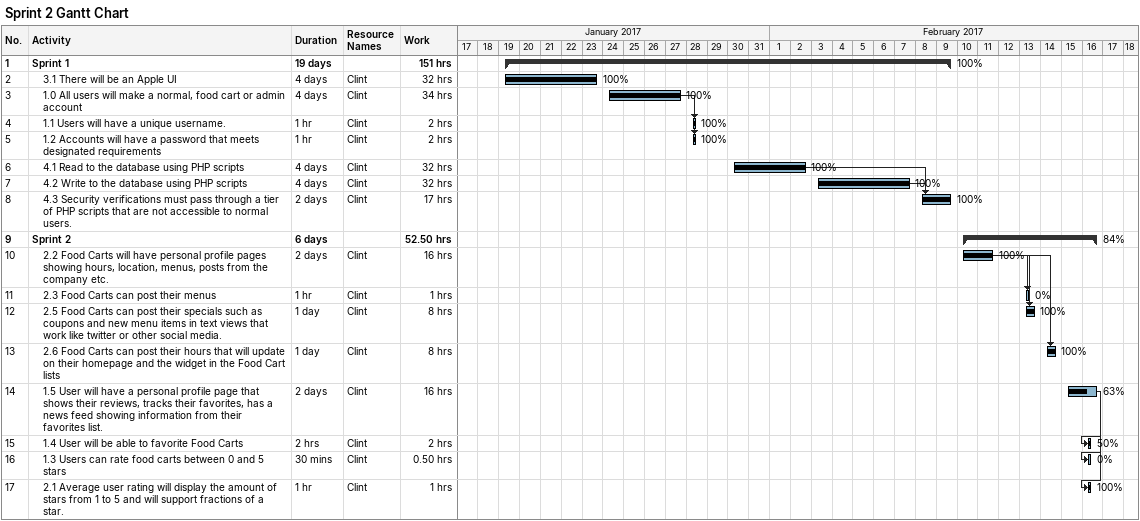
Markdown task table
Sprint 2 Gantt Chart

| ID | Level | Task | Duration | Start | Finish | Predecessors | Resources | % complete | Work (h) |
|---|---|---|---|---|---|---|---|---|---|
| 1 | 1 | **Sprint 1** | 19d | 2017-01-19 | 2017-02-09 |  |  | 100 | 151 |
| 2 | 2 | 3.1 There will be an Apple UI | 4d | 2017-01-19 | 2017-01-23 |  | Clint | 100 | 32 |
| 3 | 2 | 1.0 All users will make a normal, food cart or admin account | 4d | 2017-01-24 | 2017-01-27 |  | Clint | 100 | 34 |
| 4 | 2 | 1.1 Users will have a unique username. | 1h | 2017-01-28 | 2017-01-28 | 3 | Clint | 100 | 2 |
| 5 | 2 | 1.2 Accounts will have a password that meets designated requirements | 1h | 2017-01-28 | 2017-01-28 | 3 | Clint | 100 | 2 |
| 6 | 2 | 4.1 Read to the database using PHP scripts | 4d | 2017-01-30 | 2017-02-02 |  | Clint | 100 | 32 |
| 7 | 2 | 4.2 Write to the database using PHP scripts | 4d | 2017-02-03 | 2017-02-07 |  | Clint | 100 | 32 |
| 8 | 2 | 4.3 Security verifications must pass through a tier of PHP scripts that are not accessible to normal users. | 2d | 2017-02-08 | 2017-02-09 | 6, 7 | Clint | 100 | 17 |
| 9 | 1 | **Sprint 2** | 6d | 2017-02-10 | 2017-02-16 |  |  | 84 | 52.50 |
| 10 | 2 | 2.2 Food Carts will have personal profile pages showing hours, location, menus, posts from the company etc. | 2d | 2017-02-10 | 2017-02-11 |  | Clint | 100 | 16 |
| 11 | 2 | 2.3 Food Carts can post their menus | 1h | 2017-02-13 | 2017-02-13 | 10 | Clint | 0 | 1 |
| 12 | 2 | 2.5 Food Carts can post their specials such as coupons and new menu items in text views that work like twitter or other social media. | 1d | 2017-02-13 | 2017-02-13 | 10 | Clint | 100 | 8 |
| 13 | 2 | 2.6 Food Carts can post their hours that will update on their homepage and the widget in the Food Cart lists | 1d | 2017-02-14 | 2017-02-14 | 10 | Clint | 100 | 8 |
| 14 | 2 | 1.5 User will have a personal profile page that shows their reviews, tracks their favorites, has a news feed showing information from their favorites list. | 2d | 2017-02-15 | 2017-02-16 |  | Clint | 63 | 16 |
| 15 | 2 | 1.4 User will be able to favorite Food Carts | 2h | 2017-02-16 | 2017-02-16 | 14 | Clint | 50 | 2 |
| 16 | 2 | 1.3 Users can rate food carts between 0 and 5 stars | 30min | 2017-02-16 | 2017-02-16 | 14 | Clint | 0 | 0.50 |
| 17 | 2 | 2.1 Average user rating will display the amount of stars from 1 to 5 and will support fractions of a star. | 1h | 2017-02-16 | 2017-02-16 | 14 | Clint | 100 | 1 |
